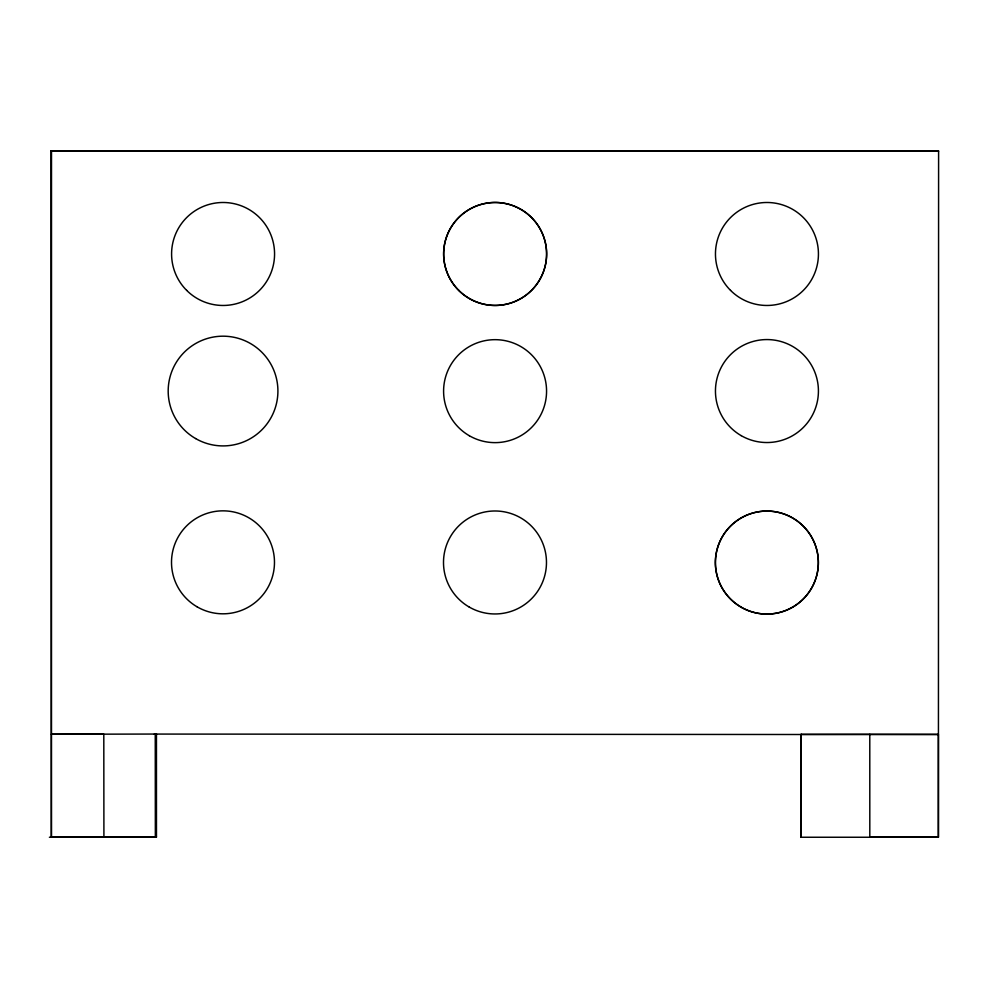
<?xml version="1.0" encoding="UTF-8"?>
<svg xmlns="http://www.w3.org/2000/svg" width="988" height="988" viewBox="0 0 988 988"><rect width="100%" height="100%" fill="white"/><g stroke="black" fill="none" stroke-linecap="round" stroke-linejoin="round"><path stroke-width="1.48" d="M801.107 837.244L801.145 734.504L156.4 734.072L155.252 734.158L155.351 837.12L51.29 837.244L51.018 150.756L938.6 151.003L938.402 837.244L801.107 837.244L801.132 734.356L869.786 734.343L938.402 734.442L938.402 837.244L869.811 837.231L869.786 734.343M51.487 837.244L51.5 150.756M103.913 837.182L103.802 734.208L51.376 734.269L156.45 734.047L156.462 837.021L49.4 837.244M801.145 734.504L938.402 734.442M153.869 837.194L156.462 837.021M154.264 734.158L156.4 734.072M154.461 837.132L155.351 837.12M51.018 150.756L938.6 151.176M801.132 734.356L801.157 837.244M469.325 435.733A51.487 51.487 0 0 0 546.562 391.174A51.487 51.487 0 0 0 469.349 346.553A51.487 51.487 0 0 0 469.325 435.733M741.185 435.634A51.487 51.487 0 0 0 818.422 391.05A51.487 51.487 0 0 0 741.185 346.467A51.487 51.487 0 0 0 741.185 435.634M730.54 290.386A51.487 51.487 0 0 0 816.681 267.303A51.487 51.487 0 0 0 753.622 204.244A51.487 51.487 0 0 0 730.54 290.386M458.704 290.386A51.487 51.487 0 0 0 544.845 267.303A51.487 51.487 0 0 0 481.786 204.244A51.487 51.487 0 0 0 458.704 290.386M458.728 290.349A51.487 51.487 0 0 0 544.87 267.266A51.487 51.487 0 0 0 481.811 204.207A51.487 51.487 0 0 0 458.728 290.349M186.67 290.386A51.487 51.487 0 0 0 272.812 267.303A51.487 51.487 0 0 0 209.752 204.244A51.487 51.487 0 0 0 186.67 290.386M741.111 607.163A51.487 51.487 0 0 0 818.348 562.58A51.487 51.487 0 0 0 741.148 517.947A51.487 51.487 0 0 0 741.111 607.163A51.487 51.487 0 0 0 818.373 562.543A51.487 51.487 0 0 0 741.111 517.996A51.487 51.487 0 0 0 741.148 607.126M469.226 607.052A51.487 51.487 0 0 0 546.475 562.493A51.487 51.487 0 0 0 469.263 517.873A51.487 51.487 0 0 0 469.226 607.052M197.23 606.904A51.487 51.487 0 0 0 274.479 562.345A51.487 51.487 0 0 0 197.254 517.737A51.487 51.487 0 0 0 197.23 606.904M195.599 438.549A54.859 54.859 0 0 0 277.912 391.075A54.859 54.859 0 0 0 195.636 343.528A54.859 54.859 0 0 0 195.599 438.549"/></g></svg>
